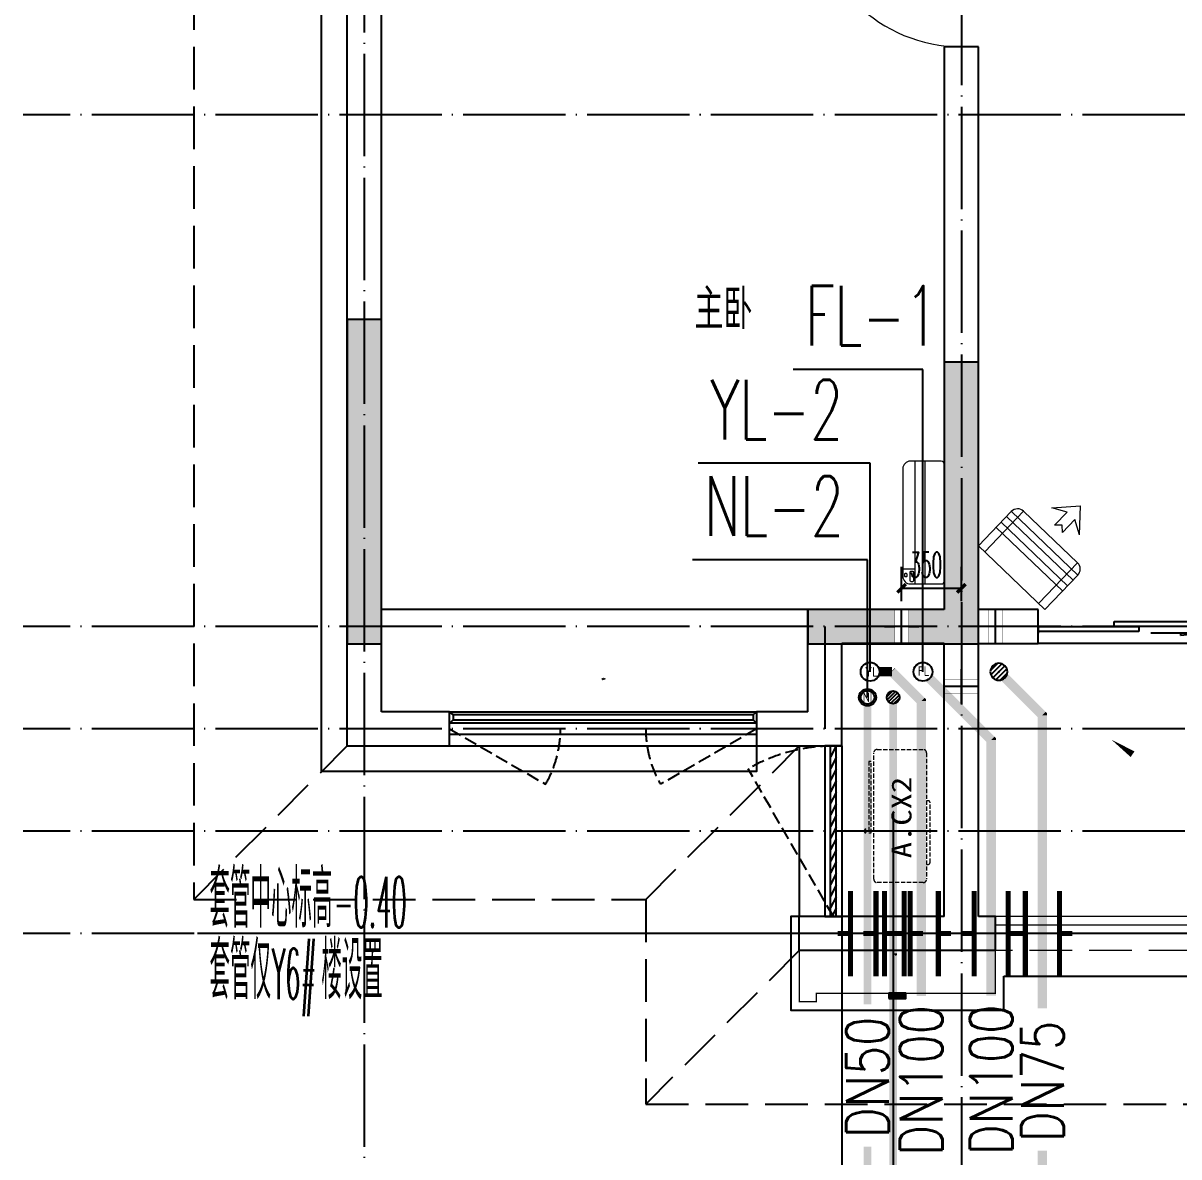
# Model space of a CAD drawing. Extents: x 27938 to 1507990, y 110129 to 923079.
# Drawn here: x 825917 to 832692, y 671348 to 677996 of the extents above; entities that cross this region are included whole.
import ezdxf

# ---------------------------------------------------------------- set-up
doc = ezdxf.new("R2010")
doc.units = 0
doc.header["$LTSCALE"] = 1000
doc.header["$MEASUREMENT"] = 0
doc.linetypes.add('DASH', pattern=[0.35, 0.25, -0.1])
doc.linetypes.add('DOTE', pattern=[2.42, 2, -0.2, 0.02, -0.2])
for name, color, linetype in [('3-栏杆1', 135, 'Continuous'), ('3.5方案汇报，与郭总、侯月琴确定户型_t8$0$2020.03.04 -1安徽标准化洋房户型(UA）_t8_t8$0$看线', 154, 'Continuous'), ('COLUMN', 9, 'Continuous'), ('DIM_不分区给水', 3, 'Continuous'), ('DIM_凝结', 150, 'Continuous'), ('DIM_废水', 31, 'Continuous'), ('DIM_雨水', 4, 'Continuous'), ('DOTE', 1, 'Continuous'), ('EQUIP_地漏', 7, 'Continuous'), ('LVTRY', 6, 'Continuous'), ('PIPE-凝结', 150, 'N'), ('PIPE-废水', 31, 'TG_F'), ('PIPE-雨水', 4, 'TG_Y'), ('PUB_HATCH', 8, 'Continuous'), ('PUB_TEXT', 4, 'Continuous'), ('TEXT_凝结', 7, 'Continuous'), ('TEXT_废水', 7, 'Continuous'), ('TEXT_雨水', 7, 'Continuous'), ('VALVE_凝结', 7, 'Continuous'), ('VPIPE-凝结', 150, 'N'), ('VPIPE-废水', 31, 'Continuous'), ('VPIPE-雨水', 4, 'Y'), ('WALL', 9, 'Continuous'), ('WINDOW', 4, 'Continuous'), ('WINDOW_TEXT', 7, 'Continuous'), ('卫生间', 6, 'Continuous'), ('机电标识类', 1, 'Continuous'), ('看线', 251, 'Continuous'), ('立面', 73, 'Continuous'), ('铝合金', 144, 'Continuous')]:
    doc.layers.add(name, color=color, linetype=linetype)
for name, color, linetype, lineweight in [('平面-排水沟', 86, 'Continuous', 15), ('平面-栏杆', 135, 'Continuous', 15), ('平面-看线', 45, 'Continuous', 15), ('平面-空调室内机', 176, 'Continuous', 9), ('平面-空调预留孔', 173, 'Continuous', 15), ('空调', 76, 'Continuous', 13)]:
    doc.layers.add(name, color=color, linetype=linetype, lineweight=lineweight)
doc.styles.add('_TCH_DIM_T3', font='SIMPLEX.shx', dxfattribs={"width": 0.494118, "bigfont": 'GBCBIG.shx'})
doc.styles.add('_TCH_WINDOW', font='SIMPLEX.shx', dxfattribs={"width": 0.7, "height": 3.5, "bigfont": 'GBCBIG.shx'})
doc.styles.add('_TWT_PIPEDN', font='SIMPLEX', dxfattribs={"width": 0.8, "height": 3.5, "bigfont": 'HZTXT'})
doc.styles.add('_TWT_SERIAL', font='SIMPLEX', dxfattribs={"width": 0.8, "height": 3.5, "bigfont": 'HZTXT'})
doc.styles.get("Standard").update_dxf_attribs({"font": 'gbenor.shx', "bigfont": 'gbcbig.shx'})
doc.styles.add('TG_LINETYPE', font='SIMPLEX', dxfattribs={"width": 0.8, "height": 3, "bigfont": 'HZTXT'})
doc.styles.add('黑体', font='simhei.ttf')
doc.linetypes.add('N', pattern='A,3,-0.2,["N",Standard,S=0.25,R=0,X=-0.1,Y=-0.115],-0.2', length=3.4)
doc.linetypes.add('TG_F', pattern='A,2,-0.3,["F",TG_LINETYPE,S=0.1,R=0,X=-0.23,Y=-0.15],0', length=2.3)
doc.linetypes.add('TG_Y', pattern='A,2,-0.229,["Y",TG_LINETYPE,S=0.1,R=0,X=-0.229,Y=-0.15],0', length=2.229)
doc.linetypes.add('Y', pattern='A,3,-0.2,["Y",Standard,S=0.25,R=0,X=-0.1,Y=-0.115],-0.2', length=3.4)
doc.dimstyles.new('_TCH_ARCH&&50', dxfattribs={"dimtxt": 148.75, "dimasz": 50, "dimexe": 125, "dimexo": 150, "dimgap": 63.125, "dimtad": 1, "dimdec": 0, "dimzin": 0, "dimdsep": 46, "dimtxsty": '_TCH_DIM_T3', "dimblk": 'ARCHTICK', "dimcen": 0.09, "dimclrt": 4, "dimazin": 2, "dimtfac": 1, "dimtdec": 0, "dimtix": 1, "dimtmove": 2, "dimatfit": 3, "dimfxl": 100, "dimtolj": 1, "dimtzin": 0, "dimarcsym": 0})
doc.dimstyles.new('_TWT_ARCH&&100', dxfattribs={"dimtxt": 297.5, "dimasz": 100, "dimexe": 250, "dimexo": 300, "dimgap": 126.25, "dimtad": 1, "dimdec": 0, "dimzin": 0, "dimdsep": 46, "dimtxsty": '_TCH_DIM_T3', "dimblk": 'ARCHTICK', "dimcen": 0.09, "dimclrt": 7, "dimazin": 2, "dimtfac": 1, "dimtdec": 0, "dimtix": 1, "dimtmove": 2, "dimatfit": 3, "dimfxl": 1, "dimtolj": 1, "dimtzin": 0, "dimarcsym": 0})

# ---------------------------------------------------------------- blocks, each defined once
blk = doc.blocks.new('A$C148B7D8E')
at = {"layer": '卫生间', "color": 159, "linetype": 'DASH', "true_color": 0x22346e}
for p, q in [((-900, -900), (0, 0)), ((1750, -900), (2650, 0)), ((2650, -1200), (1750, -2100))]:
    blk.add_line(p, q, dxfattribs=at)
blk.add_lwpolyline([(9400.3, 15400), (7700, 15400), (7700, 10800), (7300, 10800), (7300, 10000), (900, 10000), (900, 9000), (-900, 9000), (-900, -900), (1750, -900), (1750, -2100), (23450, -2100), (23450, -900), (25100, -900)], dxfattribs=at)
blk = doc.blocks.new('GFDGFSDFGD')
at = {"layer": 'PUB_HATCH'}
for points in [[(420516.6, 367423.7), (420516.6, 365523.7), (420716.6, 365523.7), (420716.6, 367423.7)], [(423216.6, 365523.7), (424216.6, 365523.7), (424216.6, 367173.7), (424016.6, 367173.7), (424016.6, 365723.7), (423216.6, 365723.7)]]:
    blk.add_hatch(color=0, dxfattribs=at).paths.add_polyline_path(points)
at = {"layer": 'COLUMN', "color": 0}
for p, q in [((420516.6, 367423.7), (420516.6, 365523.7)), ((420716.6, 367423.7), (420516.6, 367423.7)), ((420716.6, 365523.7), (420716.6, 367423.7)), ((424216.6, 367173.7), (424016.6, 367173.7)), ((424016.6, 367173.7), (424016.6, 365723.7)), ((424216.6, 365523.7), (424216.6, 367173.7)), ((424016.6, 365723.7), (423216.6, 365723.7)), ((423216.6, 365723.7), (423216.6, 365523.7)), ((420516.6, 365523.7), (420716.6, 365523.7)), ((423216.6, 365523.7), (424216.6, 365523.7))]:
    blk.add_line(p, q, dxfattribs=at)
blk = doc.blocks.new('dongkong')
blk.add_wipeout([(-603756, 210771), (-603756, 210570.8), (-603836, 210570.8), (-603836, 210771)])
at = {"layer": '机电标识类', "color": 250, "linetype": 'DASH', "ltscale": 400}
for p, q in [((-603796, 210771), (-603796, 210570.8)), ((-603896, 210670.7), (-603696, 210670.7))]:
    blk.add_line(p, q, dxfattribs=at)
at = {"layer": '空调', "color": 6, "linetype": 'DASH', "const_width": 2}
blk.add_lwpolyline([(-603756, 210771), (-603756, 210570.8), (-603836, 210570.8), (-603836, 210771)], close=True, dxfattribs=at)
blk = doc.blocks.new('A$C001338C2')
for p, q in [((845, 303.6), (55, 303.6)), ((109.1, 214.8), (109.1, 303.6)), ((0, 248.6), (0, 22)), ((900, 22), (900, 248.6)), ((22, 0), (878, 0))]:
    blk.add_line(p, q)
at = {"lineweight": 5}
for p, q in [((900, 214.8), (0, 214.8)), ((900, 143.2), (0, 143.2))]:
    blk.add_line(p, q, dxfattribs=at)
for points in [[(73.1, 275), (56.8, 275, -0.414214), (51.3, 280.5), (51.3, 283.4, -0.414214), (56.8, 288.9), (73.1, 288.9, -0.414214), (78.6, 283.4), (78.6, 280.5, -0.414214)], [(89.2, 226.4), (22.2, 226.4, -0.414214), (16.7, 231.9), (16.7, 243.1, -0.414214), (22.2, 248.6), (89.2, 248.6, -0.414214), (94.7, 243.1), (94.7, 231.9, -0.414214)]]:
    blk.add_lwpolyline(points, format="xyb", close=True)
for centre, radius, start, end in [((55, 248.6), 55, 90, 180), ((845, 248.6), 55, 360, 90), ((22, 22), 22, 180, 270), ((878, 22), 22, 270, 360)]:
    blk.add_arc(centre, radius, start, end)
blk = doc.blocks.new('$lvtry$00000171')
at = {"color": 0}
for p, q in [((-74, 11), (-11, 74)), ((-70, -27), (27, 70)), ((-53, -53), (53, 53)), ((-27, -70), (70, 27)), ((11, -74), (74, -11))]:
    blk.add_line(p, q, dxfattribs=at)
blk.add_circle((0, 0), 75, dxfattribs=at)
blk.add_point((0, 0), dxfattribs=at)
blk = doc.blocks.new('$TwtSys$00000141')
at = {"color": 1}
for p, q in [((-47.1, 3.8), (-5, 45.9)), ((-47.1, 3.8), (-5, 45.9)), ((-43.6, -17.5), (17.5, 43.6)), ((-43.6, -17.5), (17.5, 43.6)), ((-33.2, -33.2), (33.2, 33.2)), ((-33.2, -33.2), (33.2, 33.2)), ((-16.2, -43.5), (43.8, 16.4)), ((-16.2, -43.5), (43.8, 16.4)), ((5.7, -46.1), (46.1, -5.7)), ((5.7, -46.1), (46.1, -5.7))]:
    blk.add_line(p, q, dxfattribs=at)
blk.add_circle((0, 0), 47, dxfattribs=at)
blk.add_circle((0, 0), 47, dxfattribs=at)
blk = doc.blocks.new('ferre')
at = {"layer": '平面-空调预留孔', "linetype": 'DASH', "ltscale": 0.1}
for p, q in [((93392.7, 115403.5), (93392.7, 115393.5)), ((93765.6, 115393.5), (93765.6, 115403.5)), ((93402.7, 115383.5), (93755.6, 115383.5))]:
    blk.add_line(p, q, dxfattribs=at)
blk.add_lwpolyline([(93996.7, 115742.6), (93576.8, 115742.6), (93576.8, 115727.5), (93996.7, 115727.5)], close=True, dxfattribs=at)
blk.add_lwpolyline([(94045.9, 115403.5), (93305.9, 115403.5, -0.414214), (93285.9, 115423.5), (93285.9, 115693.5, -0.414214), (93305.9, 115713.5), (94045.9, 115713.5, -0.414214), (94065.9, 115693.5), (94065.9, 115423.5, -0.414214)], format="xyb", close=True, dxfattribs=at)
for centre, start, end in [((93402.7, 115393.5), 180, 270), ((93755.6, 115393.5), 270, 0)]:
    blk.add_arc(centre, 10, start, end, dxfattribs=at)
at = {"layer": '平面-空调预留孔', "color": 251, "linetype": 'DASH', "ltscale": 0.1, "true_color": 0x636466, "style": '黑体', "width": 1.2}
blk.add_text('A.CX2', height=117.05, dxfattribs=at).set_placement((93428.3, 115492.1))
blk = doc.blocks.new('fergve')
at = {"layer": '平面-空调预留孔', "linetype": 'DASH', "ltscale": 0.1}
blk.add_blockref('ferre', (25670, -60415.8), dxfattribs=at)
blk = doc.blocks.new('dasdasf1sa2f31as32f')
for p, q in [((-116, 585.6), (43.3, 640.5)), ((82.7, 476.6), (43.3, 640.5)), ((-22.8, 585.5), (-116, 585.6)), ((-22.8, 585.5), (-73.4, 493.2)), ((32.4, 555.1), (-18.1, 462.9)), ((82.7, 476.6), (32.4, 555.1)), ((-473.5, 259.7), (-339.5, 504)), ((-269.8, 524.3), (-427.7, 236.5)), ((134.6, 245.5), (-338.8, 505.1)), ((-269.8, 524.3), (113.7, 314)), ((-31.3, 504.4), (-73.4, 493.2)), ((-18.1, 462.9), (-31.3, 504.4)), ((92.6, 168.8), (-380.9, 428.5)), ((114.7, 208.4), (-359.1, 468.2)), ((72.3, 131.9), (-401.1, 391.6)), ((113.7, 314), (-44.2, 26.2)), ((0, 0), (-473.5, 259.7)), ((134, 244.4), (0, 0))]:
    blk.add_line(p, q)
for centre, start, end in [((-294.5, 479.4), 61.25933, 151.25933), ((89, 269), 331.25933, 61.25933)]:
    blk.add_arc(centre, 51.3, start, end)
blk = doc.blocks.new('GDGDRGDGDRGDR')
at = {"layer": '平面-空调室内机', "ltscale": 0.3, "rotation": 90}
blk.add_blockref('dongkong', (634787.3, 1046278.1), dxfattribs=at)
at = {"layer": '平面-空调预留孔'}
for name, p, rotation in [('dasdasf1sa2f31as32f', (424606.8, 442932.1), 344.9999999966897), ('fergve', (478900.7, 322375.3), 90)]:
    blk.add_blockref(name, p, dxfattribs=dict(at, rotation=rotation))
at = {"layer": '平面-空调室内机', "ltscale": 0.3, "rotation": 180}
blk.add_blockref('dongkong', (-179479.5, 653502.9), dxfattribs=at)
blk = doc.blocks.new('_ArchTick')
at = {"color": 0, "linetype": 'ByBlock', "const_width": 0.4}
blk.add_lwpolyline([(-0.5, -0.5), (0.5, 0.5)], dxfattribs=at)
blk = doc.blocks.new('*D197')
at = {"layer": 'Defpoints', "color": 0}
for p in [(830716.6, 673660.8), (831016.6, 673660.8), (831016.6, 670180)]:
    blk.add_point(p, dxfattribs=at)
at = {"layer": 'DIM_凝结', "color": 0, "lineweight": -2}
for p, q in [((830716.6, 673360.8), (830716.6, 669930)), ((831016.6, 673360.8), (831016.6, 669930)), ((830716.6, 670180), (831016.6, 670180))]:
    blk.add_line(p, q, dxfattribs=at)
at = {"layer": 'DIM_凝结', "color": 0, "lineweight": -2, "xscale": 100, "yscale": 100, "zscale": 100, "rotation": 180}
blk.add_blockref('_ArchTick', (830716.6, 670180), dxfattribs=at)
at = {"layer": 'DIM_凝结', "color": 0, "lineweight": -2, "xscale": 100, "yscale": 100, "zscale": 100}
blk.add_blockref('_ArchTick', (831016.6, 670180), dxfattribs=at)
at = {"layer": 'DIM_凝结', "color": 7, "insert": (830330.2, 670455), "char_height": 297.5, "attachment_point": 5, "style": '_TCH_DIM_T3'}
blk.add_mtext('\\A1;300', dxfattribs=at)
blk = doc.blocks.new('*D926')
at = {"layer": 'Defpoints', "color": 0}
for p in [(831416.6, 674682), (831066.4, 674457.3), (831416.6, 674457.3)]:
    blk.add_point(p, dxfattribs=at)
at = {"layer": '平面-空调预留孔', "color": 0, "lineweight": -2}
for p, q in [((831066.4, 674607.3), (831066.4, 674807)), ((831416.6, 674607.3), (831416.6, 674807)), ((831066.4, 674682), (831416.6, 674682))]:
    blk.add_line(p, q, dxfattribs=at)
at = {"layer": '平面-空调预留孔', "color": 0, "lineweight": -2, "xscale": 50, "yscale": 50, "zscale": 50, "rotation": 180}
blk.add_blockref('_ArchTick', (831066.4, 674682), dxfattribs=at)
at = {"layer": '平面-空调预留孔', "color": 0, "lineweight": -2, "xscale": 50, "yscale": 50, "zscale": 50}
blk.add_blockref('_ArchTick', (831416.6, 674682), dxfattribs=at)
at = {"layer": '平面-空调预留孔', "color": 4, "insert": (831210, 674819.5), "char_height": 148.75, "attachment_point": 5, "style": '_TCH_DIM_T3'}
blk.add_mtext('\\A1;350', dxfattribs=at)
blk = doc.blocks.new('$DorLib2D$00000138')
at = {"color": 0, "linetype": 'Continuous'}
for p, q in [((-0.2875, 0), (-0.2875, 0.1538)), ((-0.2875, 0.1538), (0, 0.1538)), ((0, 0.1538), (0, 0)), ((0.2875, 0.1538), (0, 0.1538)), ((0.2875, 0), (0.2875, 0.1538)), ((-0.5, -0.1399), (-0.5, 0)), ((-0.5, 0), (-0.2188, 0)), ((0, 0), (-0.2875, 0)), ((-0.2188, 0), (-0.2188, -0.1399)), ((0, 0), (0.2875, 0)), ((0.2188, 0), (0.2188, -0.1399)), ((0.5, 0), (0.2188, 0)), ((0.5, 0), (0.5, -0.1946)), ((0.5, -0.1399), (0.5, 0)), ((-0.2188, -0.1399), (-0.5, -0.1399)), ((0.2188, -0.1399), (0.5, -0.1399)), ((-0.1857, -0.186), (-0.037, -0.186)), ((-0.037, -0.186), (-0.1019, -0.2583)), ((-0.1019, -0.2583), (-0.1019, -0.186)), ((0.1857, -0.186), (0.037, -0.186)), ((0.037, -0.186), (0.1019, -0.2583)), ((0.1019, -0.2583), (0.1019, -0.186))]:
    blk.add_line(p, q, dxfattribs=at)
blk = doc.blocks.new('$DorLib2D$00000001')
at = {"color": 0}
for p, q in [((0.45, 0.975), (0.5, 0.975)), ((0.45, 0), (0.45, 0.975)), ((0.5, 0), (0.5, 0.975)), ((0.5, 0), (0.45, 0))]:
    blk.add_line(p, q, dxfattribs=at)
at = {"color": 0, "lineweight": 13}
blk.add_arc((0.475, 0), 0.975, 91.46928, 180, dxfattribs=at)
blk = doc.blocks.new('$WINLIB2D$00000001')
at = {"color": 0}
for points in [[(-0.5, 0.5), (-0.5, -0.5)], [(-0.5, 0.5), (0.5, 0.5)], [(0.5, -0.5), (0.5, 0.5)], [(0.5, 0.1667), (-0.5, 0.1667)], [(0.5, -0.1667), (-0.5, -0.1667)], [(-0.5, -0.5), (0.5, -0.5)]]:
    blk.add_lwpolyline(points, dxfattribs=at)
blk = doc.blocks.new('$WINLIB2D$00000039')
at = {"color": 0}
for points in [[(-0.5, 0.5), (-0.5, -0.5)], [(0.5, 0.5), (-0.5, 0.5)], [(0.5, -0.5), (0.5, 0.5)], [(-0.5, 0.1667), (0.5, 0.1667)], [(-0.3839, -0.1667), (-0.448, 0.1667)], [(-0.3159, -0.1667), (-0.38, 0.1667)], [(-0.2479, -0.1667), (-0.312, 0.1667)], [(-0.1799, -0.1667), (-0.244, 0.1667)], [(-0.1119, -0.1667), (-0.176, 0.1667)], [(-0.0439, -0.1667), (-0.108, 0.1667)], [(0.0241, -0.1667), (-0.04, 0.1667)], [(0.0921, -0.1667), (0.028, 0.1667)], [(0.16, -0.1667), (0.0959, 0.1667)], [(0.228, -0.1667), (0.1639, 0.1667)], [(0.296, -0.1667), (0.2319, 0.1667)], [(0.364, -0.1667), (0.2999, 0.1667)], [(0.432, -0.1667), (0.3679, 0.1667)], [(0.5, -0.1667), (0.4359, 0.1667)], [(-0.4519, -0.1667), (-0.5, 0.0836)], [(-0.5, -0.1667), (0.5, -0.1667)], [(0.5, -0.5), (-0.5, -0.5)]]:
    blk.add_lwpolyline(points, dxfattribs=at)
blk = doc.blocks.new('$VALVE$00000553')
at = {"const_width": 30}
for points in [[(0, 100), (0, 175)], [(0, 100), (-250, 100), (-250, 100)], [(0, 100), (250, 100), (250, 100)], [(-250, -100), (-250, -100), (0, -100)], [(250, -100), (250, -100), (0, -100)], [(0, -175), (0, -100)]]:
    blk.add_lwpolyline(points, dxfattribs=at)

msp = doc.modelspace()

# ---------------------------------------------------------------- hatches: boundary and pattern name
at = {"layer": 'PIPE-凝结'}
for points in [[(831016.6, 672542.2), (831032.5, 672526.3), (831039.1, 672532.9)], [(831016.6, 672542.2), (831039.1, 672542.2), (831039.1, 672532.9)]]:
    msp.add_hatch(color=256, dxfattribs=at).paths.add_polyline_path(points)
at = {"layer": '立面'}
h = msp.add_hatch(dxfattribs=at)
h.set_pattern_fill('ANSI31', color=8, scale=2)
h.set_pattern_definition([(45, (-57233.731, -123288.2907), (-2.24506403, 2.24506403), [])])
h.paths.add_polyline_path([(830991.6, 672277.2), (831091.6, 672277.2), (831091.6, 672307.2), (830991.6, 672307.2)])

# ---------------------------------------------------------------- linework, layer by layer
at = {"color": 8, "const_width": 8}
msp.add_lwpolyline([(830466.6, 672557.2), (830466.6, 672257.2), (830566.6, 672257.2), (830566.6, 672307.2), (831616.6, 672307.2), (831616.6, 672557.2)], dxfattribs=at)
at = {"layer": '3-栏杆1', "color": 8}
for p, q in [((828436.8, 673939.4), (828416.6, 673957.2)), ((828416.6, 673957.2), (828436.8, 673939.4)), ((830196.3, 673939.4), (830216.6, 673957.2)), ((830216.6, 673957.2), (830196.3, 673939.4)), ((830196.3, 673939.4), (830216.6, 673957.2)), ((830216.6, 673957.2), (830196.3, 673939.4)), ((828416.6, 673890.3), (828436.8, 673910.1)), ((830196.3, 673939.3), (828436.8, 673939.4)), ((828436.8, 673939.4), (828436.8, 673910.1)), ((828436.8, 673910.1), (830196.3, 673910)), ((830196.3, 673939.4), (830196.3, 673910.1)), ((830196.3, 673939.4), (830196.3, 673910.1)), ((830196.3, 673910.1), (830216.6, 673890.3)), ((830216.6, 673890.3), (830196.3, 673910.1)), ((830196.3, 673910.1), (830216.6, 673890.3)), ((830216.6, 673890.3), (830196.3, 673910.1))]:
    msp.add_line(p, q, dxfattribs=at)
at = {"layer": '3.5方案汇报，与郭总、侯月琴确定户型_t8$0$2020.03.04 -1安徽标准化洋房户型(UA）_t8_t8$0$看线', "color": 8, "ltscale": 10}
msp.add_line((830516.6, 674557.2), (828016.6, 674557.2), dxfattribs=at)
at = {"layer": 'DIM_不分区给水'}
for p, q in [((829184.1, 672657.2), (826939.2, 672657.2)), ((850104.1, 672657.2), (829184.1, 672657.2))]:
    msp.add_line(p, q, dxfattribs=at)
at = {"layer": 'DIM_废水'}
msp.add_line((831191.6, 675964.8), (830431.7, 675964.8), dxfattribs=at)
at = {"layer": 'DIM_雨水'}
msp.add_line((830881.6, 675414.7), (829874.7, 675414.7), dxfattribs=at)
at = {"layer": 'DOTE', "color": 169, "linetype": 'DOTE', "ltscale": 0.3}
for p, q in [((827916.6, 690157.2), (827916.6, 666975.2)), ((879916.6, 677457.2), (825916.6, 677457.2)), ((830616.6, 674457.2), (830616.6, 673857.2)), ((830616.6, 674457.2), (830616.6, 673857.2)), ((879916.6, 672657.2), (825916.6, 672657.2))]:
    msp.add_line(p, q, dxfattribs=at)
at = {"layer": 'PIPE-凝结', "ltscale": 0.5, "const_width": 45}
for points in [[(830866.6, 672392.2), (830866.6, 672241.8)], [(830866.6, 671408.4), (830866.6, 670207.2)]]:
    msp.add_lwpolyline(points, dxfattribs=at)
at = {"layer": 'PIPE-废水', "ltscale": 0.5, "const_width": 55}
msp.add_lwpolyline([(831891.6, 670957.2), (831891.6, 671384.9)], dxfattribs=at)
at = {"layer": 'VPIPE-凝结', "color": 8}
msp.add_circle((830866.6, 674042.2), 40, dxfattribs=at)
at = {"layer": 'VPIPE-废水', "color": 8}
msp.add_circle((831191.6, 674192.2), 55, dxfattribs=at)
at = {"layer": 'VPIPE-雨水', "color": 8}
msp.add_circle((830881.6, 674192.2), 55, dxfattribs=at)
at = {"layer": 'WALL', "color": 8}
for p, q in [((827816.6, 673757.2), (827816.6, 678957.2)), ((828016.6, 673957.2), (828016.6, 678857.2)), ((831516.6, 677857.2), (831316.6, 677857.2)), ((830516.6, 673957.2), (830516.6, 674557.2)), ((830516.6, 673957.2), (830516.6, 674557.2)), ((830716.6, 673757.2), (830716.6, 674357.2)), ((830716.6, 673757.2), (830716.6, 674357.2)), ((828416.6, 673957.2), (828016.6, 673957.2)), ((828416.6, 673757.2), (828416.6, 673957.2)), ((830516.6, 673957.2), (830216.6, 673957.2)), ((830216.6, 673957.2), (830216.6, 673757.2)), ((830516.6, 673957.2), (830216.6, 673957.2)), ((830216.6, 673957.2), (830216.6, 673757.2)), ((827816.6, 673757.2), (828416.6, 673757.2)), ((830216.6, 673757.2), (830716.6, 673757.2)), ((830216.6, 673757.2), (830716.6, 673757.2)), ((830466.6, 672557.2), (830466.6, 672757.2)), ((830466.6, 672557.2), (830466.6, 672757.2)), ((831416.6, 672557.2), (830466.6, 672557.2)), ((831616.6, 672557.2), (831416.6, 672557.2))]:
    msp.add_line(p, q, dxfattribs=at)
at = {"layer": 'WINDOW', "color": 8, "linetype": 'DASH', "ltscale": 0.3}
for points in [[(828416.6, 673857.2), (828979.7, 673532.5, 0.131485), (829066.6, 673857.2)], [(830216.6, 673857.2), (829653.4, 673532.5, -0.131485), (829566.6, 673857.2)], [(830216.6, 673857.2), (829653.4, 673532.5, -0.131485), (829566.6, 673857.2)], [(830666.6, 672757.2), (830166.6, 673623.2, -0.131652), (830666.6, 673757.2)], [(830666.6, 672757.2), (830166.6, 673623.2, -0.131652), (830666.6, 673757.2)]]:
    msp.add_lwpolyline(points, format="xyb", dxfattribs=at)
at = {"layer": '平面-栏杆', "color": 8}
for points in [[(836266.6, 672707.2), (831616.6, 672707.2)], [(836266.6, 672657.2), (831616.6, 672657.2)], [(836266.6, 672657.2), (831616.6, 672657.2)]]:
    msp.add_lwpolyline(points, dxfattribs=at)
at = {"layer": '平面-看线', "color": 8}
msp.add_lwpolyline([(836266.6, 672757.2), (831616.6, 672757.2)], dxfattribs=at)
at = {"layer": '平面-看线', "color": 8, "linetype": 'DASH'}
msp.add_lwpolyline([(836266.6, 672557.2), (831616.6, 672557.2)], dxfattribs=at)
at = {"layer": '看线', "color": 8}
for points in [[(830216.6, 673757.2), (830216.6, 673607.2), (827666.6, 673607.2), (827666.6, 682007.2), (829316.7, 682007.2), (829316.7, 681857.2)], [(830466.6, 672757.2), (830416.6, 672757.2), (830416.6, 672207.2), (831666.6, 672207.2), (831666.6, 672407.2)]]:
    msp.add_lwpolyline(points, dxfattribs=at)
at = {"layer": '看线', "color": 8, "ltscale": 0.5}
for points in [[(830466.6, 673757.2), (830466.6, 672757.2)], [(830466.6, 673757.2), (830466.6, 672757.2)], [(831666.6, 672407.2), (836266.6, 672407.2)]]:
    msp.add_lwpolyline(points, dxfattribs=at)
at = {"layer": '立面', "color": 8}
msp.add_lwpolyline([(830991.6, 672277.2), (831091.6, 672277.2), (831091.6, 672307.2), (830991.6, 672307.2)], close=True, dxfattribs=at)
at = {"layer": '铝合金', "color": 8}
msp.add_lwpolyline([(830991.6, 672277.2), (831091.6, 672277.2), (831091.6, 672307.2), (830991.6, 672307.2)], close=True, dxfattribs=at)

# ---------------------------------------------------------------- block references
at = {"color": 8}
for name, p in [('A$C148B7D8E', (827816.6, 673757.2)), ('GFDGFSDFGD', (407300, 308833.4))]:
    msp.add_blockref(name, p, dxfattribs=at)
at = {"layer": 'EQUIP_地漏', "color": 8, "xscale": -0.8, "yscale": -0.8, "zscale": 0.8, "rotation": 180}
msp.add_blockref('$TwtSys$00000141', (831016.6, 674042.2), dxfattribs=at)
at = {"layer": 'LVTRY', "color": 8, "xscale": -0.6666666667107825, "yscale": 0.6666666667107825, "rotation": 90.00000000602213}
msp.add_blockref('$lvtry$00000171', (831636.6, 674192.2), dxfattribs=at)
at = {"layer": 'WINDOW', "color": 8}
ref = msp.add_blockref('$DorLib2D$00000001', (831416.6, 678307.2), dxfattribs=dict(at, xscale=900, yscale=900, zscale=900, rotation=90.00000000129845))
ref.add_attrib('A', 'M0922', (831211.6, 678300.3), dxfattribs={"layer": 'WINDOW_TEXT', "color": 8, "ltscale": 0.5, "height": 5.95, "rotation": 90, "style": '_TCH_WINDOW', "width": 0.494118})
ref = msp.add_blockref('$WINLIB2D$00000001', (829316.6, 673857.2), dxfattribs=dict(at, xscale=1800, yscale=-200, zscale=1800, rotation=4.935878894074151e-09))
ref.add_attrib('A', 'TC1817', (829309.2, 674146.7), dxfattribs={"layer": 'WINDOW_TEXT', "color": 8, "ltscale": 0.5, "height": 5.95, "rotation": 0, "style": '_TCH_WINDOW', "width": 0.494118})
at = {"layer": '平面-空调预留孔', "color": 8, "xscale": 0.800000000046565, "yscale": 0.800000000046565, "zscale": 0.800000000046565, "rotation": 90.00000023343017}
msp.add_blockref('A$C001338C2', (831316.5, 674707.2), dxfattribs=at)

# ---------------------------------------------------------------- texts
at = {"layer": 'DIM_不分区给水', "color": 7, "style": '_TCH_DIM_T3'}
for s, height, width, p in [('套管中心标高', 337.59, 0.494118, (827009.2, 672692.2)), ('-0.40', 297.5, 0.348789, (827737.8, 672692.2)), ('套管仅', 337.59, 0.494118, (827009.2, 672272.2)), ('Y6#', 297.5, 0.348789, (827373.5, 672272.2)), ('楼设置', 337.59, 0.494118, (827665, 672272.2))]:
    msp.add_text(s, height=height, dxfattribs=dict(at, width=width)).set_placement(p)
at = {"layer": 'DIM_凝结', "color": 7, "style": '_TWT_SERIAL', "width": 0.64}
msp.add_text('NL-2', height=350, dxfattribs=at).set_placement((829910.4, 674988.6))
at = {"layer": 'DIM_废水', "color": 7, "style": '_TWT_SERIAL', "width": 0.64}
msp.add_text('FL-1', height=350, dxfattribs=at).set_placement((830501.7, 676104.8))
at = {"layer": 'DIM_雨水', "color": 7, "style": '_TWT_SERIAL', "width": 0.64}
msp.add_text('YL-2', height=350, dxfattribs=at).set_placement((829944.7, 675554.7))
at = {"layer": 'PUB_TEXT', "color": 8}
msp.add_text('主卧', height=236.31, dxfattribs=at).set_placement((829851.8, 676199.7))
at = {"layer": 'TEXT_凝结', "style": '_TWT_PIPEDN', "width": 0.8}
msp.add_text('DN50', height=250, rotation=90, dxfattribs=at).set_placement((830991.6, 671458.4))
at = {"layer": 'TEXT_废水', "style": '_TWT_PIPEDN', "width": 0.8}
for s, p in [('DN100', (831716.6, 671358.1)), ('DN75', (832016.6, 671434.9))]:
    msp.add_text(s, height=250, rotation=90, dxfattribs=at).set_placement(p)
at = {"layer": 'TEXT_雨水', "style": '_TWT_PIPEDN', "width": 0.8}
msp.add_text('DN100', height=250, rotation=90, dxfattribs=at).set_placement((831306.6, 671354.9))

# ---------------------------------------------------------------- next in the draw order: block references
at = {"layer": '平面-空调室内机', "color": 8, "ltscale": 0.3, "xscale": -1, "rotation": 180}
msp.add_blockref('dongkong', (1434862.5, 885128), dxfattribs=at)

# ---------------------------------------------------------------- next in the draw order: block references
at = {"layer": '平面-空调室内机', "color": 8, "ltscale": 0.3, "rotation": 180}
msp.add_blockref('dongkong', (227270.4, 885128), dxfattribs=at)

# ---------------------------------------------------------------- next in the draw order: block references
at = {"color": 8}
msp.add_blockref('GDGDRGDGDRGDR', (407300, 231625.1), dxfattribs=at)

# ---------------------------------------------------------------- next in the draw order: hatches: boundary and pattern name
at = {"layer": 'PIPE-废水'}
for points in [[(831891.6, 673937.2), (831911, 673956.6), (831919.1, 673948.6)], [(831891.6, 673937.2), (831911, 673956.6), (831919.1, 673948.6)], [(831891.6, 673937.2), (831919.1, 673937.2), (831919.1, 673948.6)], [(831891.6, 673937.2), (831919.1, 673937.2), (831919.1, 673948.6)], [(831591.6, 673792.2), (831611, 673811.6), (831619.1, 673803.6)], [(831591.6, 673792.2), (831611, 673811.6), (831619.1, 673803.6)], [(831591.6, 673792.2), (831619.1, 673792.2), (831619.1, 673803.6)], [(831591.6, 673792.2), (831619.1, 673792.2), (831619.1, 673803.6)]]:
    msp.add_hatch(color=256, dxfattribs=at).paths.add_polyline_path(points)
at = {"layer": 'PIPE-雨水'}
for points in [[(831181.6, 674020), (831201, 674039.5), (831209.1, 674031.4)], [(831181.6, 674020), (831201, 674039.5), (831209.1, 674031.4)], [(831181.6, 674020), (831209.1, 674020), (831209.1, 674031.4)], [(831181.6, 674020), (831209.1, 674020), (831209.1, 674031.4)]]:
    msp.add_hatch(color=256, dxfattribs=at).paths.add_polyline_path(points)

# ---------------------------------------------------------------- next in the draw order: linework, layer by layer
at = {"layer": 'DIM_凝结'}
for p, q in [((830866.6, 674848.6), (829840.4, 674848.6)), ((830866.6, 674042.2), (830866.6, 674848.6))]:
    msp.add_line(p, q, dxfattribs=at)
at = {"layer": 'DIM_废水'}
msp.add_line((831191.6, 674192.2), (831191.6, 675964.8), dxfattribs=at)
at = {"layer": 'DIM_雨水'}
msp.add_line((830881.6, 674192.2), (830881.6, 675414.7), dxfattribs=at)
at = {"layer": 'DOTE', "color": 169, "linetype": 'DOTE', "ltscale": 0.3}
for p, q in [((831416.6, 678957.2), (831416.6, 665375.2)), ((879916.6, 674457.2), (825916.6, 674457.2)), ((879916.6, 673857.2), (825916.6, 673857.2)), ((879916.6, 673257.2), (825916.6, 673257.2))]:
    msp.add_line(p, q, dxfattribs=at)
at = {"layer": 'PIPE-凝结', "ltscale": 0.5, "const_width": 45}
for points in [[(830866.6, 673992.2), (830866.6, 672392.2)], [(830866.6, 673992.2), (830866.6, 672392.2)], [(831016.6, 672542.2), (831016.6, 674004.6)], [(831016.6, 670207.2), (831016.6, 674004.6)]]:
    msp.add_lwpolyline(points, dxfattribs=at)
at = {"layer": 'PIPE-废水', "ltscale": 0.5, "const_width": 55}
for points in [[(831230.5, 674153.3), (831591.6, 673792.2)], [(831230.5, 674153.3), (831591.6, 673792.2)], [(831671.8, 674156.9), (831891.6, 673937.2)], [(831671.8, 674156.9), (831891.6, 673937.2)], [(831891.6, 672218.2), (831891.6, 673937.2)], [(831891.6, 672218.2), (831891.6, 673937.2)], [(831591.6, 672293.8), (831591.6, 673792.2)], [(831591.6, 672293.8), (831591.6, 673792.2)]]:
    msp.add_lwpolyline(points, dxfattribs=at)
at = {"layer": 'PIPE-雨水', "ltscale": 0.5, "const_width": 55}
for points in [[(830936.6, 674192.2), (831009.4, 674192.2)], [(830936.6, 674192.2), (831009.4, 674192.2)], [(831006.8, 674194.8), (831009.4, 674192.2)], [(831006.8, 674194.8), (831009.4, 674192.2)], [(831009.4, 674192.2), (831181.6, 674020)], [(831009.4, 674192.2), (831181.6, 674020)], [(831181.6, 672290.6), (831181.6, 674020)], [(831181.6, 672290.6), (831181.6, 674020)]]:
    msp.add_lwpolyline(points, dxfattribs=at)
at = {"layer": 'VPIPE-凝结'}
msp.add_circle((830866.6, 674042.2), 50, dxfattribs=at)
msp.add_circle((830866.6, 674042.2), 50, dxfattribs=at)
at = {"layer": 'VPIPE-凝结', "color": 8}
msp.add_circle((830866.6, 674042.2), 40, dxfattribs=at)
at = {"layer": 'VPIPE-废水'}
msp.add_circle((831191.6, 674192.2), 55, dxfattribs=at)
msp.add_circle((831191.6, 674192.2), 55, dxfattribs=at)
at = {"layer": 'VPIPE-废水', "color": 8}
msp.add_circle((831191.6, 674192.2), 55, dxfattribs=at)
at = {"layer": 'VPIPE-雨水'}
msp.add_circle((830881.6, 674192.2), 55, dxfattribs=at)
msp.add_circle((830881.6, 674192.2), 55, dxfattribs=at)
at = {"layer": 'VPIPE-雨水', "color": 8}
msp.add_circle((830881.6, 674192.2), 55, dxfattribs=at)
at = {"layer": 'WALL', "color": 8}
for p, q in [((831316.6, 677857.2), (831316.6, 674557.2)), ((831516.6, 674557.2), (831516.6, 677857.2)), ((831316.6, 674557.2), (830516.6, 674557.2)), ((831866.6, 674557.2), (831516.6, 674557.2)), ((831866.6, 674557.2), (831516.6, 674557.2)), ((831866.6, 674357.2), (831866.6, 674557.2)), ((831866.6, 674357.2), (831866.6, 674557.2)), ((831316.6, 674357.2), (830716.6, 674357.2)), ((831316.6, 672757.2), (831316.6, 674357.2)), ((831316.6, 672757.2), (831316.6, 674357.2)), ((831516.6, 674357.2), (831866.6, 674357.2)), ((831516.6, 672757.2), (831516.6, 674357.2)), ((831516.6, 674357.2), (831866.6, 674357.2)), ((831516.6, 672757.2), (831516.6, 674357.2)), ((831316.6, 672757.2), (830466.6, 672757.2)), ((831316.6, 672757.2), (830466.6, 672757.2)), ((831616.6, 672757.2), (831516.6, 672757.2)), ((831616.6, 672757.2), (831516.6, 672757.2)), ((831616.6, 672557.2), (831616.6, 672757.2)), ((831616.6, 672557.2), (831616.6, 672757.2))]:
    msp.add_line(p, q, dxfattribs=at)
at = {"layer": 'WINDOW', "color": 8}
msp.add_line((833966.6, 674357.2), (831866.6, 674357.2), dxfattribs=at)
msp.add_line((833966.6, 674357.2), (831866.6, 674357.2), dxfattribs=at)
at = {"layer": '平面-排水沟', "color": 8}
msp.add_lwpolyline([(832651.8, 673550.1, 0, 0, 0), (832296.8, 673793.8, 0, 40, 0), (832420.4, 673708.9, 0, 0, 0)], format="xyseb", dxfattribs=at)
msp.add_lwpolyline([(832651.8, 673550.1, 0, 0, 0), (832296.8, 673793.8, 0, 40, 0), (832420.4, 673708.9, 0, 0, 0)], format="xyseb", dxfattribs=at)
at = {"layer": '平面-栏杆', "color": 8}
msp.add_lwpolyline([(836266.6, 672707.2), (831616.6, 672707.2)], dxfattribs=at)
at = {"layer": '平面-看线', "color": 8}
msp.add_lwpolyline([(836266.6, 672757.2), (831616.6, 672757.2)], dxfattribs=at)
at = {"layer": '看线', "color": 8}
msp.add_lwpolyline([(830466.6, 672757.2), (830416.6, 672757.2), (830416.6, 672207.2), (831666.6, 672207.2), (831666.6, 672407.2)], dxfattribs=at)

# ---------------------------------------------------------------- next in the draw order: block references
at = {"layer": 'EQUIP_地漏', "color": 8, "xscale": -0.8, "yscale": -0.8, "zscale": 0.8, "rotation": 180}
msp.add_blockref('$TwtSys$00000141', (831016.6, 674042.2), dxfattribs=at)
at = {"layer": 'LVTRY', "color": 8, "xscale": -0.6666666667107825, "yscale": 0.6666666667107825, "rotation": 90.00000000602213}
msp.add_blockref('$lvtry$00000171', (831636.6, 674192.2), dxfattribs=at)
at = {"layer": 'VALVE_凝结', "xscale": -1, "yscale": -1, "rotation": 270.0000005857809}
for p in [(830866.6, 672657.2), (831016.6, 672657.2), (831181.6, 672657.2), (831591.6, 672657.2), (831891.6, 672657.2)]:
    msp.add_blockref('$VALVE$00000553', p, dxfattribs=at)
at = {"layer": 'WINDOW', "color": 8}
ref = msp.add_blockref('$DorLib2D$00000138', (832916.6, 674457.2), dxfattribs=dict(at, xscale=2100, yscale=-200, zscale=2100, rotation=179.9999999989443))
ref.add_attrib('A', 'TLM2123', (832907.5, 674161.7), dxfattribs={"layer": 'WINDOW_TEXT', "color": 8, "ltscale": 0.5, "height": 5.95, "rotation": 360, "style": '_TCH_WINDOW', "width": 0.494118})
ref = msp.add_blockref('$DorLib2D$00000138', (832916.6, 674457.2), dxfattribs=dict(at, xscale=2100, yscale=-200, zscale=2100, rotation=179.9999999989443))
ref.add_attrib('A', 'TLM2123', (832907.5, 674161.7), dxfattribs={"layer": 'WINDOW_TEXT', "color": 8, "ltscale": 0.5, "height": 5.95, "rotation": 360, "style": '_TCH_WINDOW', "width": 0.494118})
ref = msp.add_blockref('$WINLIB2D$00000039', (830666.6, 673257.2), dxfattribs=dict(at, xscale=-1000, yscale=-100, zscale=-1000, rotation=270))
ref.add_attrib('A', 'BYC1020b', (830856.1, 673246.7), dxfattribs={"layer": 'WINDOW_TEXT', "color": 8, "ltscale": 0.5, "height": 5.95, "rotation": 90, "style": '_TCH_WINDOW', "width": 0.494118})
ref = msp.add_blockref('$WINLIB2D$00000039', (830666.6, 673257.2), dxfattribs=dict(at, xscale=-1000, yscale=-100, zscale=-1000, rotation=270))
ref.add_attrib('A', 'BYC1020b', (830856.1, 673246.7), dxfattribs={"layer": 'WINDOW_TEXT', "color": 8, "ltscale": 0.5, "height": 5.95, "rotation": 90, "style": '_TCH_WINDOW', "width": 0.494118})

# ---------------------------------------------------------------- next in the draw order: texts
at = {"layer": 'PUB_TEXT', "color": 8}
for s, p in [('YL', (830851.2, 674164.2)), ('YL', (830851.2, 674164.2)), ('FL', (831161.5, 674168.3)), ('FL', (831161.5, 674168.3)), ('NL', (830838.6, 674014.2)), ('NL', (830838.6, 674014.2))]:
    msp.add_text(s, height=56, dxfattribs=at).set_placement(p)

# ---------------------------------------------------------------- next in the draw order: dimensions: what is measured, and where the dimension line sits
at = {"layer": 'DIM_凝结'}
dim = msp.add_linear_dim(base=(831016.6, 670180), p1=(830716.6, 673660.8), p2=(831016.6, 673660.8), angle=360, dimstyle='_TWT_ARCH&&100', dxfattribs=at)
dim.commit()
dim.dimension.update_dxf_attribs({"geometry": '*D197', "text_midpoint": (830330.2, 670455), "dimtype": 129})
at = {"layer": '平面-空调预留孔', "color": 8}
dim = msp.add_linear_dim(base=(831416.6, 674682), p1=(831066.4, 674457.3), p2=(831416.6, 674457.3), angle=360, dimstyle='_TCH_ARCH&&50', dxfattribs=at)
dim.commit()
dim.dimension.update_dxf_attribs({"geometry": '*D926', "text_midpoint": (831210, 674819.5), "dimtype": 129})

# ---------------------------------------------------------------- next in the draw order: block references
at = {"layer": '平面-空调室内机', "color": 8, "ltscale": 0.3, "xscale": -1, "rotation": 180}
msp.add_blockref('dongkong', (1434862.5, 885128), dxfattribs=at)

# ---------------------------------------------------------------- next in the draw order: block references
at = {"layer": '平面-空调室内机', "color": 8, "ltscale": 0.3, "rotation": 180}
msp.add_blockref('dongkong', (227270.4, 885128), dxfattribs=at)

# ---------------------------------------------------------------- next in the draw order: linework, layer by layer
at = {"layer": 'WALL', "color": 8}
for p, q in [((831316.6, 674557.2), (830516.6, 674557.2)), ((831316.6, 674357.2), (830716.6, 674357.2))]:
    msp.add_line(p, q, dxfattribs=at)

doc.saveas('drawing.dxf')
